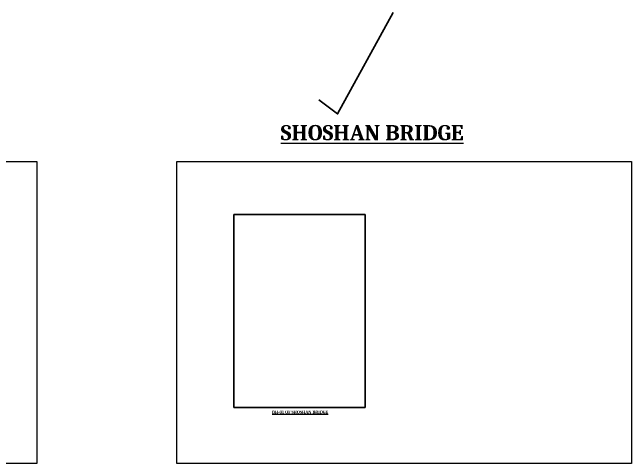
# Model space of a CAD drawing. Header units: millimetres. Extents: x 660635 to 3602845, y -5478610 to -489530.
# Drawn here: x 3419416 to 3602845, y -2671077 to -2537393 of the extents above; entities that cross this region are included whole.
import ezdxf

# ---------------------------------------------------------------- set-up
doc = ezdxf.new("R2010")
doc.units = ezdxf.units.MM
doc.header["$LTSCALE"] = 25
doc.header["$MEASUREMENT"] = 0
doc.layers.get('0').update_dxf_attribs({"lineweight": 13})
doc.layers.get('Defpoints').update_dxf_attribs({"color": 230, "lineweight": 9})
doc.layers.add('SLOPEEARTH', color=3, linetype='Continuous')
doc.styles.add('tynrb', font='timesbd.ttf')
picture_1 = doc.add_image_def('image43.jpg', size_in_pixel=(981, 1441))

msp = doc.modelspace()

# ---------------------------------------------------------------- linework, layer by layer
at = {"layer": 'Defpoints', "lineweight": -2, "ltscale": 100}
msp.add_lwpolyline([(3510174.301, -2563325.084), (3515755.91, -2567476.459), (3532234.949, -2537393.463)], dxfattribs=at)
at = {"layer": 'Defpoints', "ltscale": 50}
for points in [[(3205723.348, -2581614.869), (3426629.326, -2581614.869), (3426629.326, -2671077.175), (3205723.348, -2671077.175)], [(3468087.409, -2581543.595), (3602845.429, -2581543.595), (3602845.429, -2671005.901), (3468087.409, -2671005.901)]]:
    msp.add_lwpolyline(points, close=True, dxfattribs=at)

# ---------------------------------------------------------------- texts
at = {"color": 0, "attachment_point": 2, "style": 'tynrb'}
for s, insert, char_height, width in [('{\\fCambria|b1|i0|c0|p18;\\LSHOSHAN BRIDGE}', (3525989.095, -2570775.775), 4500, 143916.34253), ('{\\fCambria|b1|i0|c0|p18;\\LBH-01 OF SHOSHAN BRIDGE}', (3504638.54, -2655356.361), 900, 35926.10593)]:
    msp.add_mtext(s, dxfattribs=dict(at, insert=insert, char_height=char_height, width=width))

# ---------------------------------------------------------------- pictures from other files: only their frames are drawn
at = {"layer": 'SLOPEEARTH', "lineweight": -2, "ltscale": 100}
image = msp.add_image(picture_1, insert=(3485030.388, -2654445.173), size_in_units=(38933.438, 57189.687), dxfattribs=at)
image.dxf.flags = 7

doc.saveas('drawing.dxf')
